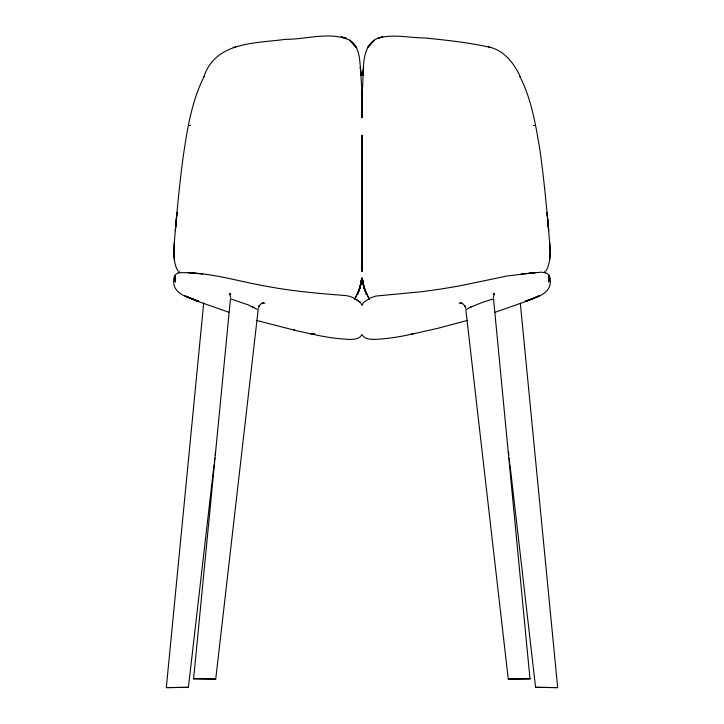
<?xml version="1.0" encoding="UTF-8"?>
<svg xmlns="http://www.w3.org/2000/svg" width="724" height="724" viewBox="0 0 724 724"><rect width="100%" height="100%" fill="white"/><g stroke="black" fill="none" stroke-linecap="round" stroke-linejoin="round"><path stroke-width="1.09" d="M361.891 92.038L361.909 117.587M361.909 135.298L361.855 271.437M362.091 117.587L362.109 92.038M362.145 271.437L362.091 135.298M204.458 75.957C191.326 101.441 187.054 130.673 182.891 158.791C179.217 186.72 176.665 214.784 174.276 242.839C173.851 252.233 173 262.495 177.932 270.975M174.276 242.839L173.869 253.825L174.421 260.151M493.352 297.555L494.329 293.383L493.216 294.605L494.601 293.591M361.593 278.966L359.819 288.179L354.796 299.184M546.068 270.975C552.81 258.613 549.29 243.834 548.692 230.513C546.276 203.634 543.67 176.765 539.932 150.04C535.66 124.89 531.516 98.717 519.542 75.957M549.579 260.151L550.14 253.798L549.724 242.839M214.014 464.908L188.421 687.329L166.321 687.61L203.688 303.066M193.607 678.75L230.458 298.84L247.789 304.723L258.16 309.827L215.743 679.04L193.607 678.75L215.743 679.04M214.268 462.663L214.784 458.165M215.173 454.799L215.562 451.432M361.656 278.993L360.281 287.066L357.909 294.261M361.837 277.916L360.86 284.107L361.611 278.876M361.629 279.88L359.819 288.179L354.896 298.931M362.072 305.076L363.448 302.487L370.163 298.053L375.819 296.062L422.363 291.636L440.807 289.075L459.152 285.962L507.252 275.971L535.986 272.514L529.262 273.238M258.323 308.406L259.283 305.646L258.966 306.143L260.939 303.98L263.636 302.876M361.728 334.868C359.529 339.52 353.321 339.321 348.959 339.384C336.144 338.769 323.366 336.751 310.895 333.827L314.768 333.664L312.415 334.198L294.587 330.307L293.944 329.909L295.437 330.443L256.296 320.352M544.71 271.753L545.054 271.066M204.539 74.907C217.055 41.458 256.206 43.386 285.464 39.331C306.723 39.503 330.289 30.933 350.407 40.49C361.104 48.535 359.52 63.377 361.059 75.296L360.353 67.06L362 92.038C364.987 74.355 357.846 41.277 382.761 36.888L377.602 38.336C392.634 33.648 408.662 37.838 424.038 37.947C446.355 40.064 468.745 42.571 490.646 47.431C504.239 51.051 513.488 62.843 519.461 74.907M203.29 77.459L204.412 76.038M469.957 307.401L465.84 309.827L508.257 679.04L529.986 678.868L493.542 298.84L482.908 302.179L469.957 307.401L471.921 306.578M178.891 272.695C173.09 273.835 173.018 280.984 174.14 285.509C177.425 295.772 190.068 297.808 198.801 301.265L185.118 295.98L197.625 301.293L228.829 312.252M538.882 295.98L526.375 301.293L538.882 295.98L526.375 301.293L495.171 312.252M533.371 298.306L525.199 301.265C533.932 297.808 546.575 295.772 549.86 285.509C550.982 280.984 550.91 273.835 545.109 272.695M508.257 679.04L530.393 678.75M467.704 320.352L437.803 328.307L411.585 334.198L413.105 333.827C400.634 336.751 387.856 338.769 375.041 339.384C370.679 339.321 364.471 339.52 362.272 334.868M235.553 46.852L233.228 47.458M166.321 687.61L188.421 687.329M178.412 272.767C207.679 271.536 236.259 280.921 264.848 285.962C291.039 291.048 317.619 293.401 344.181 295.446C350.081 295.718 355.375 298.333 359.855 302.071M521.28 274.034L541.281 272.17L545.588 272.767M520.312 303.066L557.679 687.61L535.579 687.329L509.986 464.908M535.579 687.329L557.679 687.61M459.134 303.175L462.283 303.012M261.717 303.012L264.866 303.175M194.738 273.238L188.014 272.514L202.72 274.034M490.772 47.458L488.447 46.852M460.364 302.876L463.061 303.98L465.034 306.143L464.718 305.646L465.677 308.406M252.079 306.578L254.043 307.401M185.118 295.98L197.625 301.293L190.629 298.306M354.117 298.234L360.552 302.487L361.928 305.076M229.399 293.591L230.739 294.587L229.671 293.383L230.648 297.555M519.588 76.038L520.71 77.459M369.204 299.184L364.181 288.179L362.163 277.916M369.104 298.931L364.181 288.179L362.371 279.88M178.946 271.066L179.29 271.753M366.091 294.261L363.719 287.066L362.344 278.993M362.389 278.876L363.14 284.107L362.407 278.966M508.438 451.432L508.827 454.799M509.216 458.165L509.732 462.663M549.082 275.907L548.81 281.898L549.082 275.907M363.385 69.269L362.941 75.296L363.647 67.06L363.385 69.269M176.086 221.589L175.362 230.612L176.982 212.666L176.086 221.589M190.349 125.406L189.597 125.505L190.349 125.406M361.149 282.822L358.425 291.863L361.149 282.822M371.457 43.241L367.747 47.458L374.326 40.2L371.457 43.241M534.403 125.505L533.651 125.406L534.403 125.505M345.701 38.11L341.239 36.888L346.398 38.336L345.701 38.11M352.543 43.241L349.674 40.2L356.253 47.458L352.543 43.241M365.575 291.863L362.851 282.822L365.575 291.863M547.914 221.589L547.018 212.666L548.638 230.612L547.914 221.589M175.19 281.898L174.918 275.907L175.19 281.898"/></g></svg>
